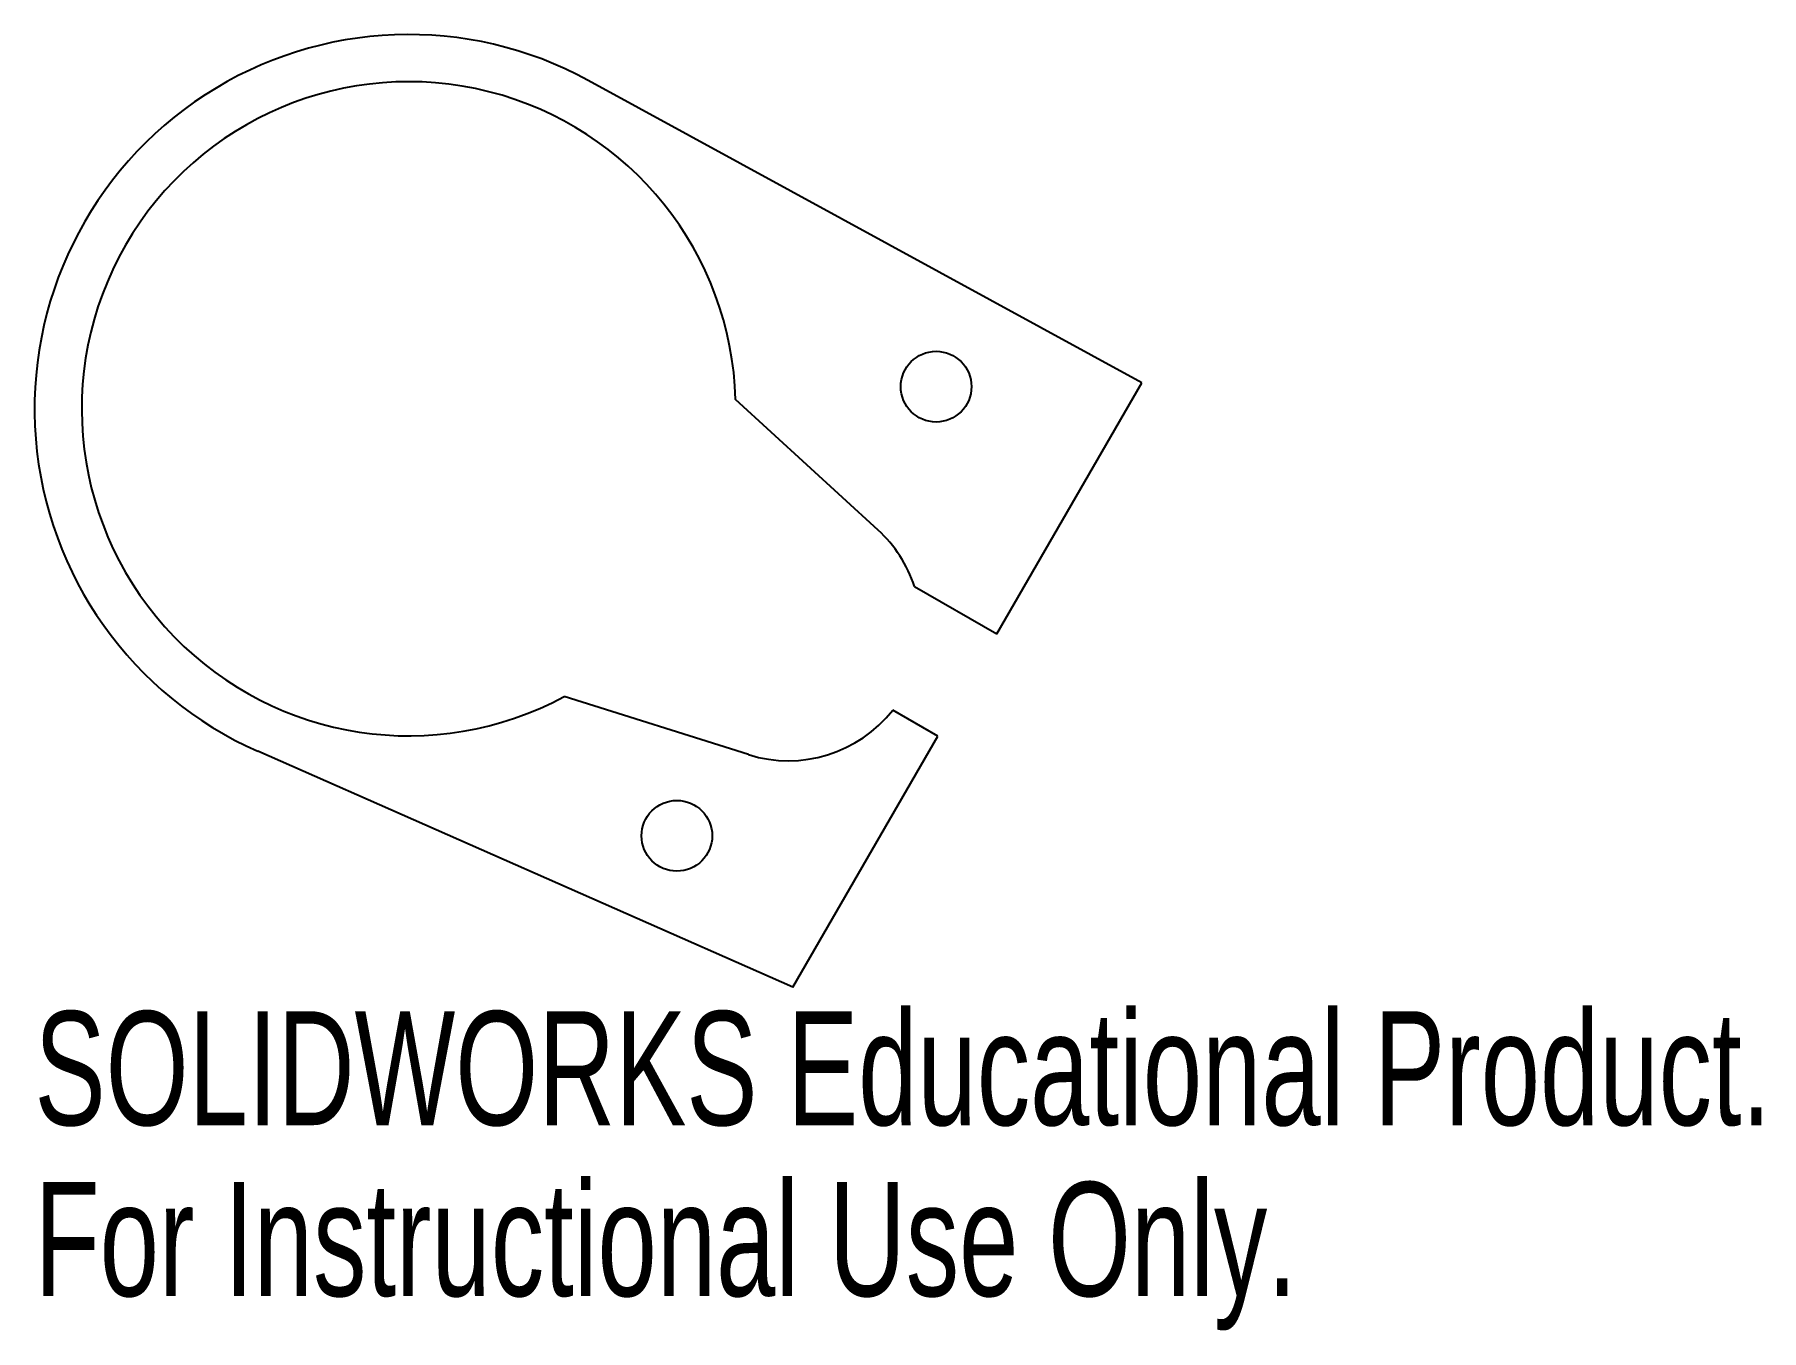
# Model space of a CAD drawing. Header units: millimetres. Extents: x -22.5 to 50.7, y 2.1 to 57.1.
import ezdxf

# ---------------------------------------------------------------- set-up
doc = ezdxf.new("R2010")
doc.units = ezdxf.units.MM
doc.styles.add('SLDTEXTSTYLE0', font='TXT', dxfattribs={"width": 0.7})

msp = doc.modelspace()

# ---------------------------------------------------------------- linework, layer by layer
at = {"color": 7, "linetype": 'Continuous', "lineweight": 25}
for p, q in [((24.43, 42.314), (0.944, 55.145)), ((18.279, 31.66), (24.43, 42.314)), ((13.245, 36.068), (7.202, 41.605)), ((14.791, 33.674), (18.279, 31.66)), ((7.745, 26.542), (-0.072, 29.006)), ((15.779, 27.33), (13.868, 28.433)), ((9.628, 16.676), (15.779, 27.33)), ((9.628, 16.676), (-13.074, 26.688))]:
    msp.add_line(p, q, dxfattribs=at)
for centre in [(15.709, 42.151), (4.709, 23.098)]:
    msp.add_circle(centre, 1.5, dxfattribs=at)
for centre, radius, start, end in [((-6.667, 41.213), 15.875, 61.35135, 246.19961), ((-6.667, 41.213), 13.875, 1.61799, 298.38201), ((9.439, 31.914), 5.634, 18.19775, 47.5), ((9.439, 31.914), 5.634, 252.5, 321.83108)]:
    msp.add_arc(centre, radius, start, end, dxfattribs=at)

# ---------------------------------------------------------------- texts
at = {"color": 7, "linetype": 'Continuous', "char_height": 4.83362, "attachment_point": 1, "style": 'SLDTEXTSTYLE0'}
for s, insert in [('SOLIDWORKS Educational Product.', (-22.542, 15.656)), ('For Instructional Use Only.', (-22.542, 8.406))]:
    msp.add_mtext(s, dxfattribs=dict(at, insert=insert))

doc.saveas('drawing.dxf')
